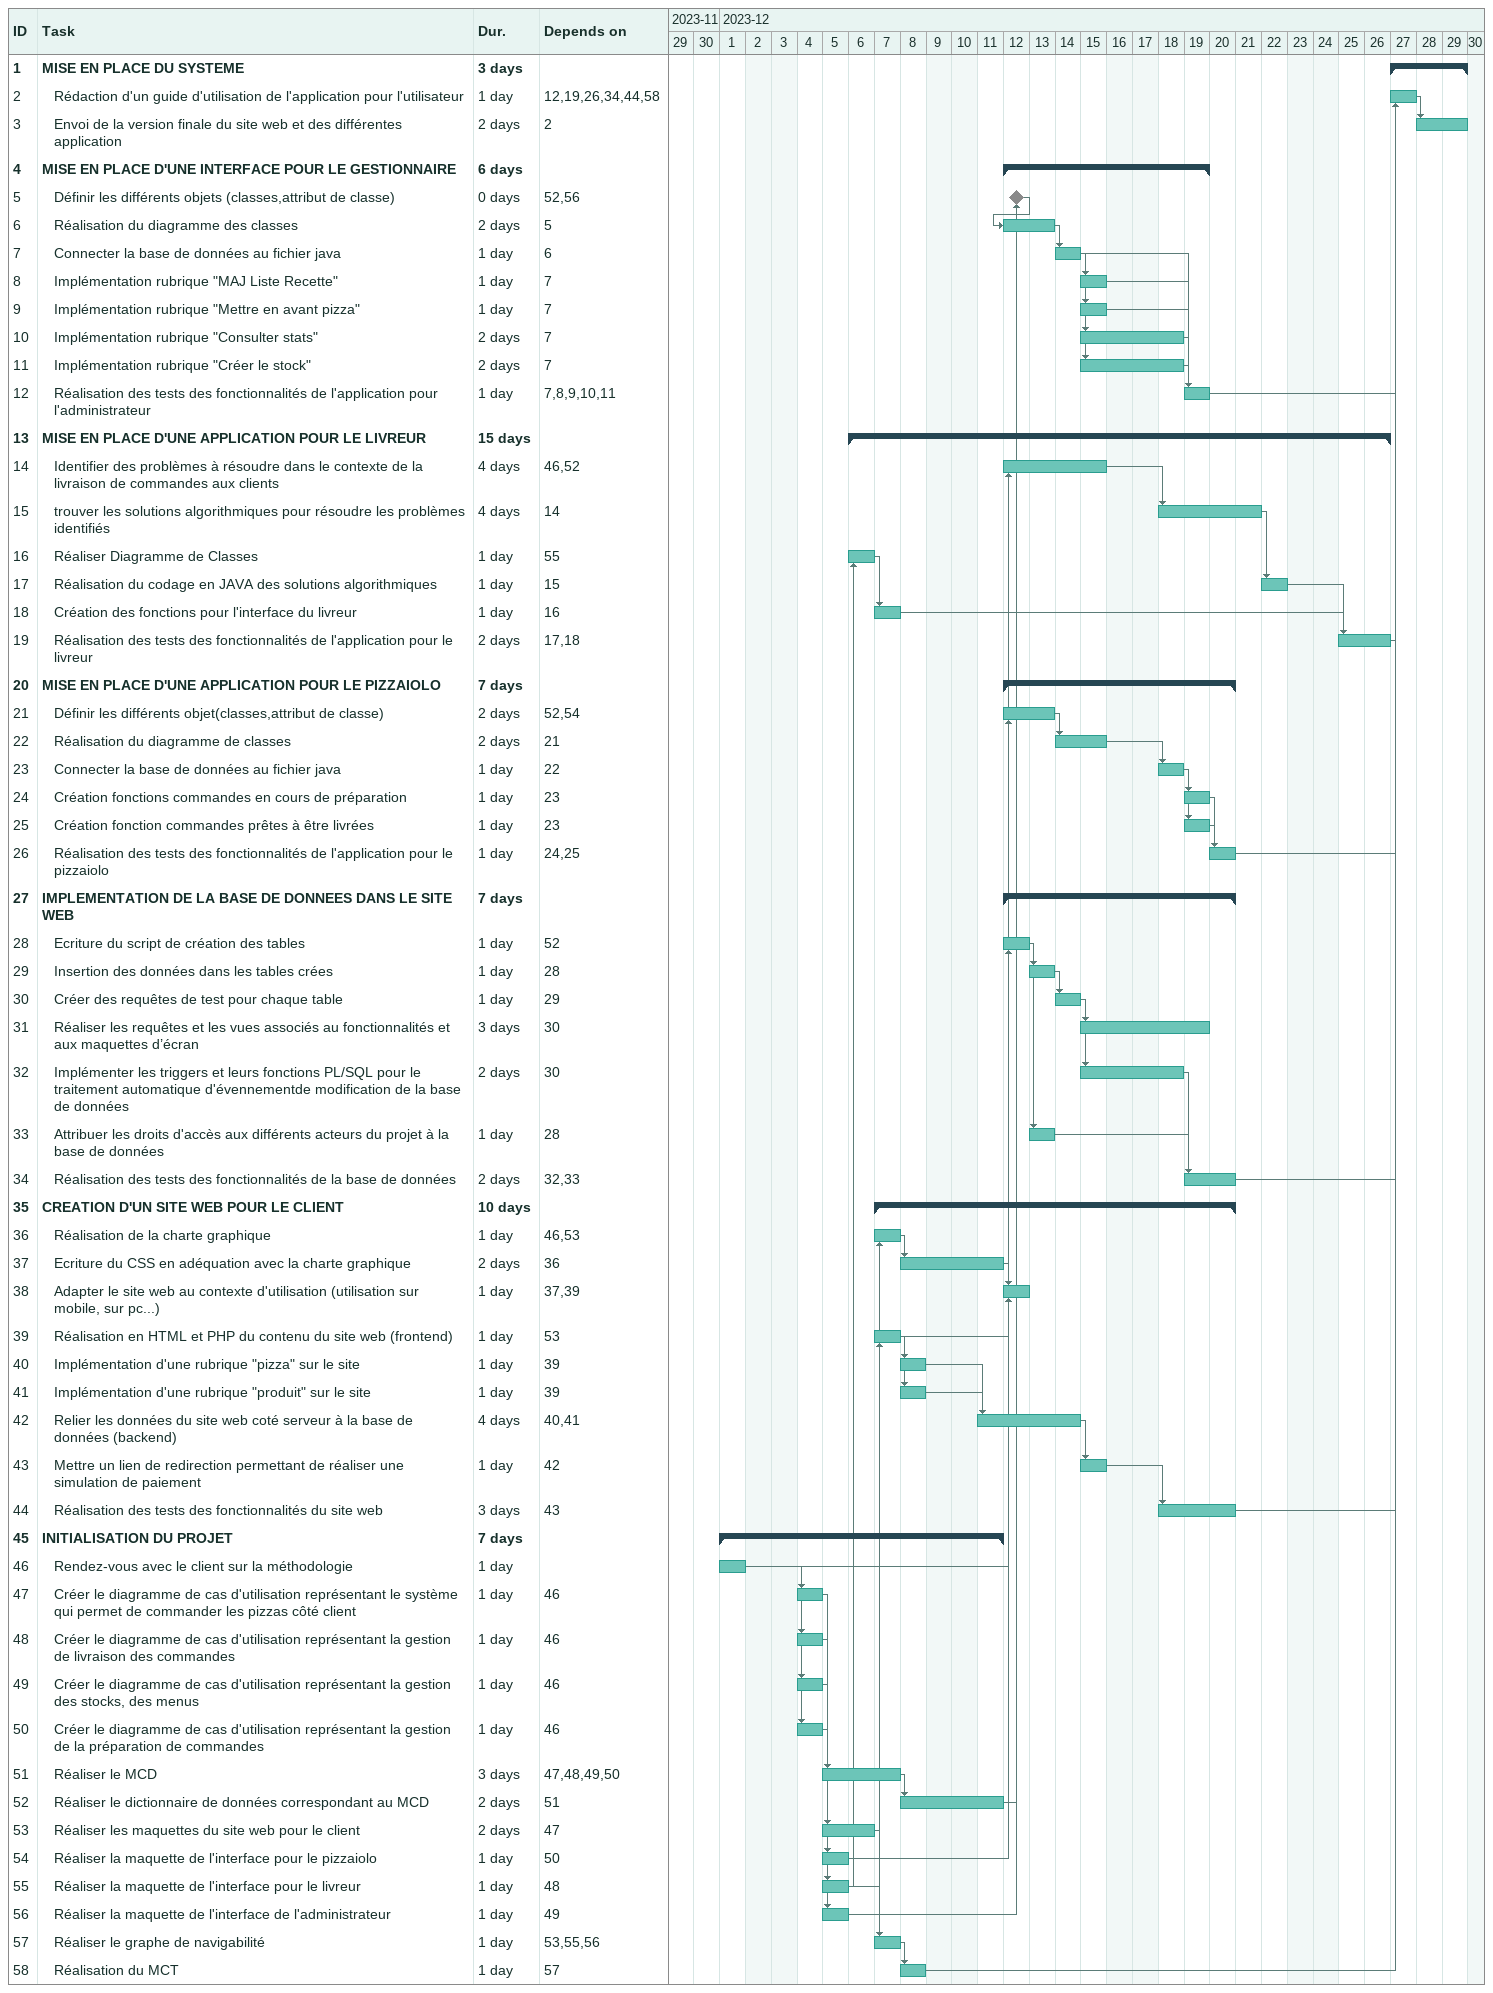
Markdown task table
| ID | Level | Task | Duration | Start | Finish | Predecessors |
|---|---|---|---|---|---|---|
| 1 | 1 | **MISE EN PLACE DU SYSTEME** | 3d | 2023-12-27 | 2023-12-29 |  |
| 2 | 2 | Rédaction d'un guide d'utilisation de l'application pour l'utilisateur | 1d | 2023-12-27 | 2023-12-27 | 12, 19, 26, 34, 44, 58 |
| 3 | 2 | Envoi de la version finale du site web et des différentes application | 2d | 2023-12-28 | 2023-12-29 | 2 |
| 4 | 1 | **MISE EN PLACE D'UNE INTERFACE POUR LE GESTIONNAIRE** | 6d | 2023-12-12 | 2023-12-19 |  |
| 5 | 2 | Définir les différents objets (classes,attribut de classe) | 0d | 2023-12-12 | 2023-12-12 | 52, 56 |
| 6 | 2 | Réalisation du diagramme des classes | 2d | 2023-12-12 | 2023-12-13 | 5 |
| 7 | 2 | Connecter la base de données au fichier java | 1d | 2023-12-14 | 2023-12-14 | 6 |
| 8 | 2 | Implémentation rubrique "MAJ Liste Recette" | 1d | 2023-12-15 | 2023-12-15 | 7 |
| 9 | 2 | Implémentation rubrique "Mettre en avant pizza" | 1d | 2023-12-15 | 2023-12-15 | 7 |
| 10 | 2 | Implémentation rubrique "Consulter stats" | 2d | 2023-12-15 | 2023-12-18 | 7 |
| 11 | 2 | Implémentation rubrique "Créer le stock" | 2d | 2023-12-15 | 2023-12-18 | 7 |
| 12 | 2 | Réalisation des tests des fonctionnalités de l'application pour l'administrateur | 1d | 2023-12-19 | 2023-12-19 | 7, 8, 9, 10, 11 |
| 13 | 1 | **MISE EN PLACE D'UNE APPLICATION POUR LE LIVREUR** | 15d | 2023-12-06 | 2023-12-26 |  |
| 14 | 2 | Identifier des problèmes à résoudre dans le contexte de la livraison de commandes aux clients | 4d | 2023-12-12 | 2023-12-15 | 46, 52 |
| 15 | 2 | trouver les solutions algorithmiques pour résoudre les problèmes identifiés | 4d | 2023-12-18 | 2023-12-21 | 14 |
| 16 | 2 | Réaliser Diagramme de Classes | 1d | 2023-12-06 | 2023-12-06 | 55 |
| 17 | 2 | Réalisation du codage en JAVA des solutions algorithmiques | 1d | 2023-12-22 | 2023-12-22 | 15 |
| 18 | 2 | Création des fonctions pour l'interface du livreur | 1d | 2023-12-07 | 2023-12-07 | 16 |
| 19 | 2 | Réalisation des tests des fonctionnalités de l'application pour le livreur | 2d | 2023-12-25 | 2023-12-26 | 17, 18 |
| 20 | 1 | **MISE EN PLACE D'UNE APPLICATION POUR LE PIZZAIOLO** | 7d | 2023-12-12 | 2023-12-20 |  |
| 21 | 2 | Définir les différents objet(classes,attribut de classe) | 2d | 2023-12-12 | 2023-12-13 | 52, 54 |
| 22 | 2 | Réalisation du diagramme de classes | 2d | 2023-12-14 | 2023-12-15 | 21 |
| 23 | 2 | Connecter la base de données au fichier java | 1d | 2023-12-18 | 2023-12-18 | 22 |
| 24 | 2 | Création fonctions commandes en cours de préparation | 1d | 2023-12-19 | 2023-12-19 | 23 |
| 25 | 2 | Création fonction commandes prêtes à être livrées | 1d | 2023-12-19 | 2023-12-19 | 23 |
| 26 | 2 | Réalisation des tests des fonctionnalités de l'application pour le pizzaiolo | 1d | 2023-12-20 | 2023-12-20 | 24, 25 |
| 27 | 1 | **IMPLEMENTATION DE LA BASE DE DONNEES DANS LE SITE WEB** | 7d | 2023-12-12 | 2023-12-20 |  |
| 28 | 2 | Ecriture du script de création des tables | 1d | 2023-12-12 | 2023-12-12 | 52 |
| 29 | 2 | Insertion des données dans les tables crées | 1d | 2023-12-13 | 2023-12-13 | 28 |
| 30 | 2 | Créer des requêtes de test pour chaque table | 1d | 2023-12-14 | 2023-12-14 | 29 |
| 31 | 2 | Réaliser les requêtes et les vues associés au fonctionnalités et aux maquettes d’écran | 3d | 2023-12-15 | 2023-12-19 | 30 |
| 32 | 2 | Implémenter les triggers et leurs fonctions PL/SQL pour le traitement automatique d'évennementde modification de la base de données | 2d | 2023-12-15 | 2023-12-18 | 30 |
| 33 | 2 | Attribuer les droits d'accès aux différents acteurs du projet à la base de données | 1d | 2023-12-13 | 2023-12-13 | 28 |
| 34 | 2 | Réalisation des tests des fonctionnalités de la base de données | 2d | 2023-12-19 | 2023-12-20 | 32, 33 |
| 35 | 1 | **CREATION D'UN SITE WEB POUR LE CLIENT** | 10d | 2023-12-07 | 2023-12-20 |  |
| 36 | 2 | Réalisation de la charte graphique | 1d | 2023-12-07 | 2023-12-07 | 46, 53 |
| 37 | 2 | Ecriture du CSS en adéquation avec la charte graphique | 2d | 2023-12-08 | 2023-12-11 | 36 |
| 38 | 2 | Adapter le site web au contexte d'utilisation (utilisation sur mobile, sur pc...) | 1d | 2023-12-12 | 2023-12-12 | 37, 39 |
| 39 | 2 | Réalisation en HTML et PHP du contenu du site web (frontend) | 1d | 2023-12-07 | 2023-12-07 | 53 |
| 40 | 2 | Implémentation d'une rubrique "pizza" sur le site | 1d | 2023-12-08 | 2023-12-08 | 39 |
| 41 | 2 | Implémentation d'une rubrique "produit" sur le site | 1d | 2023-12-08 | 2023-12-08 | 39 |
| 42 | 2 | Relier les données du site web coté serveur à la base de données (backend) | 4d | 2023-12-11 | 2023-12-14 | 40, 41 |
| 43 | 2 | Mettre un lien de redirection permettant de réaliser une simulation de paiement | 1d | 2023-12-15 | 2023-12-15 | 42 |
| 44 | 2 | Réalisation des tests des fonctionnalités du site web | 3d | 2023-12-18 | 2023-12-20 | 43 |
| 45 | 1 | **INITIALISATION DU PROJET** | 7d | 2023-12-01 | 2023-12-11 |  |
| 46 | 2 | Rendez-vous avec le client sur la méthodologie | 1d | 2023-12-01 | 2023-12-01 |  |
| 47 | 2 | Créer le diagramme de cas d'utilisation représentant le système qui permet de commander les pizzas côté client | 1d | 2023-12-04 | 2023-12-04 | 46 |
| 48 | 2 | Créer le diagramme de cas d'utilisation représentant la gestion de livraison des commandes | 1d | 2023-12-04 | 2023-12-04 | 46 |
| 49 | 2 | Créer le diagramme de cas d'utilisation représentant la gestion des stocks, des menus | 1d | 2023-12-04 | 2023-12-04 | 46 |
| 50 | 2 | Créer le diagramme de cas d'utilisation représentant la gestion de la préparation de commandes | 1d | 2023-12-04 | 2023-12-04 | 46 |
| 51 | 2 | Réaliser le MCD | 3d | 2023-12-05 | 2023-12-07 | 47, 48, 49, 50 |
| 52 | 2 | Réaliser le dictionnaire de données correspondant au MCD | 2d | 2023-12-08 | 2023-12-11 | 51 |
| 53 | 2 | Réaliser les maquettes du site web pour le client | 2d | 2023-12-05 | 2023-12-06 | 47 |
| 54 | 2 | Réaliser la maquette de l'interface pour le pizzaiolo | 1d | 2023-12-05 | 2023-12-05 | 50 |
| 55 | 2 | Réaliser la maquette de l'interface pour le livreur | 1d | 2023-12-05 | 2023-12-05 | 48 |
| 56 | 2 | Réaliser la maquette de l'interface de l'administrateur | 1d | 2023-12-05 | 2023-12-05 | 49 |
| 57 | 2 | Réaliser le graphe de navigabilité | 1d | 2023-12-07 | 2023-12-07 | 53, 55, 56 |
| 58 | 2 | Réalisation du MCT | 1d | 2023-12-08 | 2023-12-08 | 57 |
